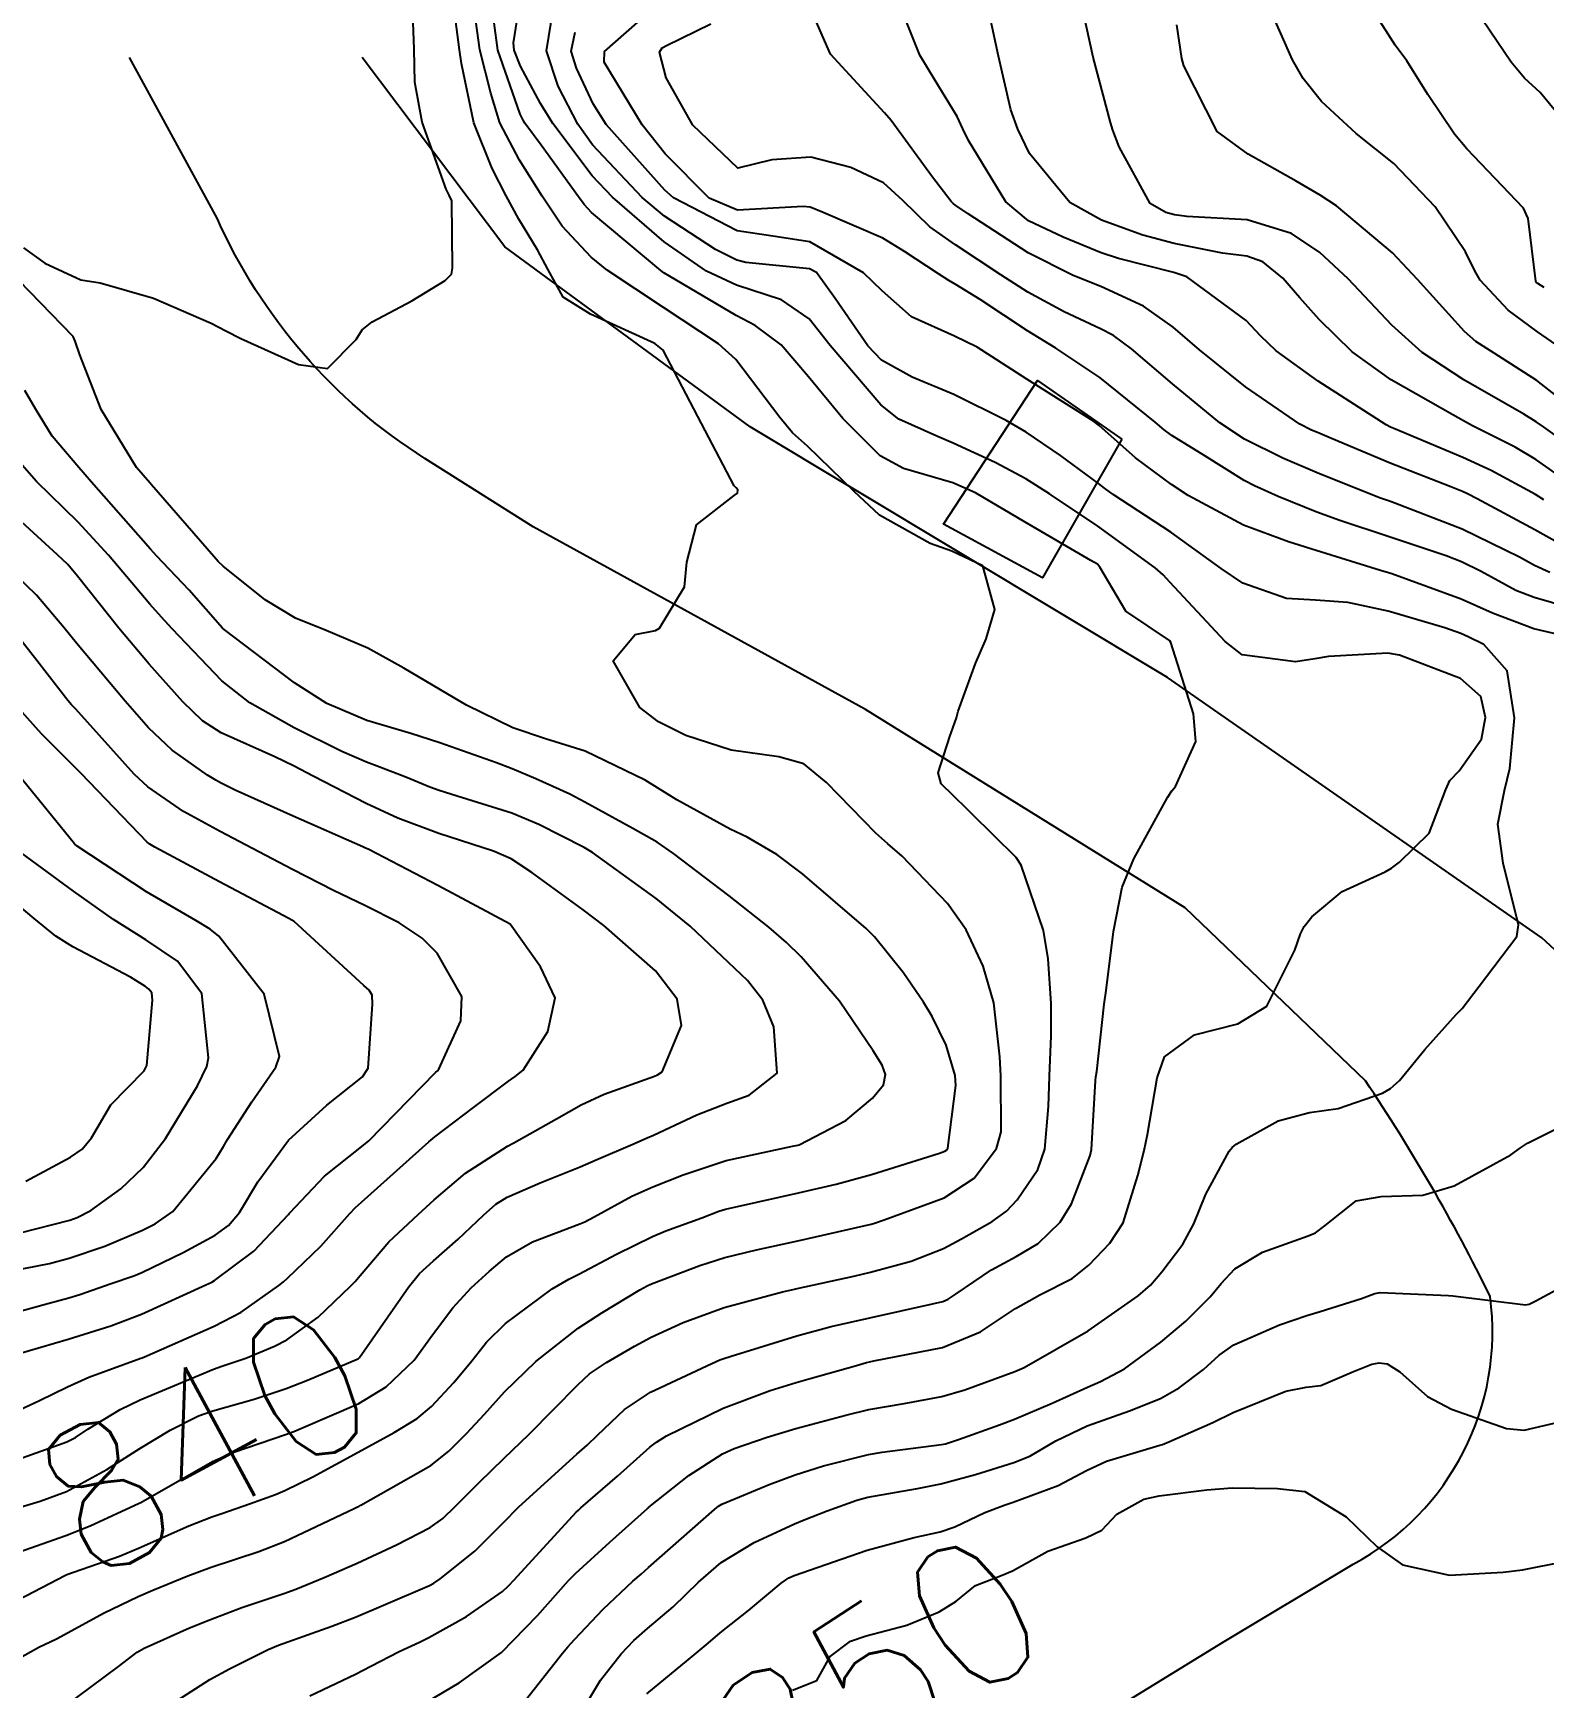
# Model space of a CAD drawing. Header units: metres. Extents: x 307586 to 320046, y 7427249 to 7434250.
# Drawn here: x 319962.36 to 320003.85, y 7429205.17 to 7429250.62 of the extents above; entities that cross this region are included whole.
import ezdxf
from ezdxf.enums import TextEntityAlignment as Align

# ---------------------------------------------------------------- set-up
doc = ezdxf.new("R2010")
doc.units = ezdxf.units.M
doc.header["$MEASUREMENT"] = 0
for name, color, linetype in [('Cotas', 45, 'Continuous'), ('Curvas de Nivel 1m', 11, 'Continuous'), ('Curvas de Nivel 5m', 15, 'Continuous'), ('Edificações', 30, 'Continuous'), ('Vias Primárias', 230, 'Continuous')]:
    doc.layers.add(name, color=color, linetype=linetype)
doc.styles.add('Style-STANDARD', font='STANDARD.shx')

msp = doc.modelspace()

# ---------------------------------------------------------------- linework, layer by layer
at = {"layer": 'Curvas de Nivel 1m', "flags": 128}
for points, elevation in [([(319961.215, 7429205.566), (319962.516, 7429206.297), (319963, 7429206.519), (319963.228, 7429206.638), (319964.292, 7429207.225), (319965.244, 7429207.685), (319965.649, 7429207.862), (319966.61, 7429208.25), (319967.255, 7429208.489), (319968.564, 7429208.922), (319969.263, 7429209.194), (319971.178, 7429210.097), (319971.272, 7429210.145), (319971.304, 7429210.158), (319971.363, 7429210.189), (319973.284, 7429211.28), (319973.776, 7429211.677), (319974.259, 7429212.16), (319974.76, 7429212.696), (319975.31, 7429213.305), (319976.162, 7429214.137), (319977.332, 7429215.052), (319977.978, 7429215.472), (319979.025, 7429216.103), (319979.226, 7429216.22), (319979.346, 7429216.275), (319980.668, 7429216.772), (319981.357, 7429216.994), (319982.223, 7429217.204), (319983.364, 7429217.456), (319983.845, 7429217.566), (319985.371, 7429217.91), (319985.464, 7429217.936), (319985.733, 7429218.025), (319987.379, 7429218.638), (319988.206, 7429219.17), (319988.818, 7429219.986), (319988.943, 7429220.442), (319988.935, 7429221.985), (319988.905, 7429222.508), (319988.744, 7429223.987), (319988.447, 7429224.996), (319987.978, 7429225.995), (319987.474, 7429226.717), (319986.229, 7429228.019), (319985.831, 7429228.36), (319985.499, 7429228.648), (319984.15, 7429230.044), (319983.521, 7429230.558), (319982.84, 7429230.744), (319981.526, 7429230.929), (319980.288, 7429231.336), (319979.537, 7429231.703), (319979.019, 7429232.105), (319978.288, 7429233.381), (319978.896, 7429234.107), (319979.454, 7429234.211), (319979.565, 7429234.275), (319980.251, 7429235.419), (319980.313, 7429236.093), (319980.574, 7429237.114), (319981.611, 7429237.92), (319981.701, 7429237.989), (319981.713, 7429238.078), (319981.664, 7429238.13), (319981.614, 7429238.192), (319980.617, 7429240.09), (319979.66, 7429241.912), (319979.429, 7429242.102), (319977.671, 7429242.908), (319976.917, 7429243.373), (319976.496, 7429244.138), (319976.214, 7429244.668), (319975.697, 7429245.514), (319975.354, 7429246.153), (319974.966, 7429246.906), (319974.461, 7429248.163), (319974.127, 7429249.788), (319974.073, 7429250.167), (319973.814, 7429252.138)], 842), ([(320005.62, 7429238.535), (320003.837, 7429239.808), (320003.635, 7429239.951), (320003.297, 7429240.156), (320001.652, 7429241.102), (320000.506, 7429241.852), (319999.67, 7429242.597), (319998.467, 7429243.872), (319997.69, 7429244.594), (319996.919, 7429245.116), (319995.699, 7429245.496), (319994.04, 7429245.586), (319993.7, 7429245.63), (319993.464, 7429245.697), (319993.034, 7429245.94), (319992.181, 7429247.499), (319992.007, 7429247.956), (319991.946, 7429248.168), (319991.743, 7429248.93), (319991.465, 7429249.963), (319991.386, 7429250.336), (319991.029, 7429251.968)], 853), ([(320003.855, 7429243.635), (320003.682, 7429243.744), (320003.644, 7429243.772), (320003.621, 7429243.811), (320003.417, 7429245.532), (320003.282, 7429245.816), (320001.727, 7429247.448), (320001.392, 7429247.843), (320000.657, 7429248.938), (320000.078, 7429249.857), (319999.759, 7429250.293), (319998.768, 7429251.87)], 856), ([(319963.206, 7429204.645), (319964.705, 7429205.762), (319965.222, 7429206.158), (319965.411, 7429206.267), (319966.66, 7429206.82), (319967.235, 7429207.055), (319968.093, 7429207.378), (319969.246, 7429207.767), (319969.578, 7429207.885), (319970.358, 7429208.203), (319971.257, 7429208.596), (319972.341, 7429209.101), (319973.267, 7429209.58), (319973.609, 7429209.827), (319973.956, 7429210.163), (319974.615, 7429210.821), (319975.286, 7429211.47), (319975.982, 7429212.14), (319977.317, 7429213.497), (319977.639, 7429213.797), (319978.103, 7429214.112), (319978.872, 7429214.56), (319979.33, 7429214.805), (319980.212, 7429215.213), (319981.338, 7429215.624), (319982.94, 7429216.056), (319983.27, 7429216.125), (319983.344, 7429216.144), (319984.898, 7429216.486), (319985.351, 7429216.59), (319986.472, 7429216.898), (319987.362, 7429217.239), (319987.855, 7429217.506), (319988.695, 7429217.987), (319989.092, 7429218.267), (319989.379, 7429218.575), (319989.948, 7429219.413), (319990.14, 7429219.973), (319990.239, 7429221.143), (319990.272, 7429221.972), (319990.32, 7429223.086), (319990.314, 7429223.971), (319990.233, 7429225.194), (319990.107, 7429225.974), (319989.49, 7429227.769), (319989.359, 7429227.981), (319987.511, 7429229.795), (319987.402, 7429229.891), (319987.293, 7429230.003), (319987.217, 7429230.305), (319987.533, 7429231.307), (319987.718, 7429231.821), (319987.766, 7429231.998), (319988.24, 7429233.309), (319988.536, 7429233.99), (319988.767, 7429234.792), (319988.436, 7429235.991), (319987.589, 7429236.394), (319986.995, 7429236.605), (319985.603, 7429237.381), (319984.911, 7429238.037), (319983.625, 7429239.278), (319983.213, 7429239.64), (319982.87, 7429240.061), (319981.657, 7429241.662), (319981.181, 7429242.085), (319979.673, 7429243.089), (319978.126, 7429244.116), (319977.686, 7429244.466), (319976.888, 7429245.325), (319976.342, 7429246.14), (319975.718, 7429247.129), (319975.181, 7429248.156), (319974.927, 7429248.972), (319974.626, 7429250.161), (319974.445, 7429251.491)], 843), ([(320003.848, 7429237.808), (320003.614, 7429237.95), (320002.4, 7429238.608), (320001.624, 7429238.971), (319999.728, 7429239.763), (319999.632, 7429239.799), (319999.513, 7429239.861), (319997.651, 7429241.061), (319996.491, 7429241.898), (319996.068, 7429242.305), (319995.671, 7429242.731), (319994.046, 7429243.926), (319993.684, 7429244.047), (319992.169, 7429244.434), (319991.689, 7429244.592), (319990.647, 7429245.017), (319989.698, 7429245.468), (319989.071, 7429245.986), (319988.049, 7429247.676), (319987.895, 7429247.998), (319987.736, 7429248.337), (319987.102, 7429249.365), (319986.712, 7429250.016), (319985.999, 7429251.807)], 851), ([(320004.724, 7429247.8), (320003.745, 7429248.995), (320003.313, 7429249.381), (320002.946, 7429249.822), (320001.779, 7429251.565)], 857), ([(319962.102, 7429244.729), (319962.681, 7429244.305), (319963.676, 7429243.851), (319964.199, 7429243.761), (319965.669, 7429243.341), (319967.249, 7429242.656), (319967.656, 7429242.45), (319968.062, 7429242.236), (319969.646, 7429241.522), (319970.446, 7429241.411), (319971.237, 7429242.204), (319971.398, 7429242.471), (319971.668, 7429242.69), (319972.759, 7429243.269), (319973.679, 7429243.824), (319973.846, 7429244.003), (319973.88, 7429244.168), (319973.855, 7429246.015), (319973.788, 7429246.169), (319973.705, 7429246.338), (319973.049, 7429248.18), (319972.84, 7429249.28), (319972.829, 7429250.184), (319972.792, 7429251.16)], 841), ([(319973.209, 7429204.809), (319974.065, 7429205.311), (319975.223, 7429206.15), (319976.214, 7429207.16), (319977.064, 7429208.123), (319977.255, 7429208.318), (319978.195, 7429209.179), (319979.234, 7429210.1), (319979.256, 7429210.117), (319979.273, 7429210.135), (319980.363, 7429211.007), (319981.296, 7429211.606), (319981.616, 7429211.749), (319982.517, 7429212.058), (319983.305, 7429212.297), (319984.678, 7429212.667), (319985.311, 7429212.816), (319986.283, 7429212.986), (319987.315, 7429213.175), (319987.949, 7429213.362), (319989.322, 7429213.866), (319989.578, 7429213.976), (319991.333, 7429214.98), (319992.708, 7429215.94), (319993.044, 7429216.238), (319993.353, 7429216.602), (319993.928, 7429217.361), (319994.238, 7429217.921), (319994.564, 7429218.735), (319995.205, 7429219.912), (319995.287, 7429220.019), (319995.396, 7429220.106), (319996.552, 7429220.747), (319997.409, 7429220.974), (319998.199, 7429221.085), (319999.418, 7429221.512), (319999.637, 7429221.64), (319999.878, 7429221.855), (320000.576, 7429222.704), (320001.441, 7429223.665), (320001.598, 7429223.838), (320002.069, 7429224.451), (320003.106, 7429225.815), (320003.149, 7429226.133), (320002.725, 7429227.822), (320002.579, 7429228.899), (320002.76, 7429229.821), (320002.915, 7429230.427), (320003.04, 7429231.818), (320002.841, 7429233.106), (320002.196, 7429233.831), (320001.771, 7429234.043), (320001.566, 7429234.134), (320001.125, 7429234.287), (319999.572, 7429234.743), (319998.46, 7429234.986), (319997.575, 7429235.044), (319996.779, 7429235.096), (319995.579, 7429235.512), (319994.985, 7429235.916), (319993.598, 7429236.919), (319992.022, 7429237.954), (319991.784, 7429238.126), (319991.616, 7429238.257), (319990.572, 7429239.022), (319989.63, 7429239.664), (319989.081, 7429239.986), (319987.643, 7429240.696), (319986.496, 7429241.172), (319985.657, 7429241.642), (319985.279, 7429242.034), (319984.386, 7429243.333), (319983.871, 7429244.048), (319983.684, 7429244.146), (319981.935, 7429244.326), (319981.686, 7429244.386), (319981.097, 7429244.678), (319979.698, 7429245.591), (319979.086, 7429246.106), (319977.724, 7429247.558), (319977.32, 7429248.126), (319976.775, 7429249.166), (319976.455, 7429250.139), (319976.645, 7429251.262)], 846), ([(320004.529, 7429234.844), (320003.576, 7429235.122), (320003.077, 7429235.317), (320002.121, 7429235.832), (320001.587, 7429236.102), (320001.164, 7429236.269), (319999.597, 7429236.789), (319998.241, 7429237.236), (319997.607, 7429237.463), (319996.545, 7429237.896), (319995.895, 7429238.185), (319995.617, 7429238.335), (319994.533, 7429239.012), (319993.629, 7429239.571), (319993.421, 7429239.723), (319993.168, 7429239.937), (319991.651, 7429241.166), (319990.446, 7429241.972), (319989.668, 7429242.448), (319988.365, 7429243.304), (319987.68, 7429243.725), (319987.506, 7429243.827), (319987.221, 7429244.007), (319986.289, 7429244.621), (319985.692, 7429244.987), (319984.052, 7429245.694), (319983.701, 7429245.845), (319983.506, 7429245.858), (319981.7, 7429245.76), (319980.929, 7429246.088), (319979.721, 7429247.306), (319979.087, 7429248.106), (319978.041, 7429249.827), (319978.055, 7429250.117), (319978.956, 7429250.917)], 848), ([(320005.217, 7429237.794), (320003.624, 7429238.909), (320003.056, 7429239.247), (320001.887, 7429239.836), (320001.635, 7429239.977), (320001.342, 7429240.138), (319999.652, 7429241.103), (319998.582, 7429241.871), (319997.672, 7429242.754), (319997.145, 7429243.355), (319996.674, 7429243.895), (319996.124, 7429244.34), (319995.689, 7429244.493), (319995.023, 7429244.583), (319993.692, 7429244.84), (319992.829, 7429245.077), (319991.698, 7429245.483), (319990.826, 7429245.969), (319989.723, 7429247.314), (319989.4, 7429247.983), (319989.211, 7429248.513), (319988.874, 7429249.989), (319988.625, 7429251.137)], 852), ([(319965.447, 7429204.266), (319967.215, 7429205.401), (319967.752, 7429205.701), (319968.818, 7429206.224), (319969.102, 7429206.344), (319969.225, 7429206.389), (319970.565, 7429206.868), (319971.237, 7429207.129), (319971.981, 7429207.443), (319973.25, 7429207.99), (319973.369, 7429208.051), (319973.536, 7429208.167), (319974.489, 7429208.929), (319975.269, 7429209.711), (319975.696, 7429210.144), (319977.295, 7429211.591), (319977.577, 7429211.839), (319977.86, 7429212.114), (319978.597, 7429212.82), (319979.315, 7429213.294), (319980.996, 7429214.083), (319981.222, 7429214.183), (319981.324, 7429214.218), (319981.533, 7429214.285), (319983.331, 7429214.84), (319984.276, 7429215.098), (319985.336, 7429215.342), (319987.054, 7429215.718), (319987.341, 7429215.784), (319987.492, 7429215.848), (319987.706, 7429215.996), (319988.68, 7429216.66), (319989.359, 7429217.026), (319989.96, 7429217.378), (319990.565, 7429217.968), (319990.871, 7429218.472), (319991.391, 7429219.793), (319991.427, 7429219.959), (319991.53, 7429221.85), (319991.542, 7429221.958), (319991.57, 7429222.103), (319991.77, 7429223.955), (319991.823, 7429224.331), (319992.031, 7429225.951), (319992.267, 7429227.162), (319992.589, 7429227.944), (319993.51, 7429229.631), (319993.63, 7429229.811), (319993.726, 7429229.928), (319994.285, 7429231.169), (319994.222, 7429231.923), (319993.606, 7429233.886), (319993.578, 7429233.93), (319993.563, 7429233.942), (319992.371, 7429234.748), (319991.651, 7429235.959), (319991.584, 7429236.034), (319991.408, 7429236.139), (319989.601, 7429237.192), (319988.24, 7429237.994), (319987.616, 7429238.267), (319986.265, 7429238.666), (319985.623, 7429239.014), (319984.594, 7429240.04), (319983.65, 7429241.185), (319982.898, 7429242.061), (319982.191, 7429242.595), (319981.671, 7429242.868), (319979.834, 7429243.946), (319979.682, 7429244.043), (319979.601, 7429244.101), (319977.699, 7429245.694), (319977.493, 7429245.915), (319977.339, 7429246.125), (319976.316, 7429247.549), (319975.863, 7429248.148), (319975.814, 7429248.229), (319975.735, 7429248.395), (319975.119, 7429250.156), (319975.018, 7429250.903)], 844), ([(320005.576, 7429233.79), (320003.567, 7429234.262), (320002.434, 7429234.69), (320001.575, 7429235.075), (319999.67, 7429235.771), (319999.582, 7429235.796), (319999.359, 7429235.862), (319997.591, 7429236.411), (319996.83, 7429236.655), (319995.601, 7429237.113), (319994.075, 7429237.925), (319993.616, 7429238.223), (319992.632, 7429238.954), (319991.632, 7429239.847), (319991.483, 7429239.962), (319989.65, 7429241.122), (319988.28, 7429241.994), (319987.666, 7429242.302), (319986.483, 7429242.83), (319985.678, 7429243.54), (319985.161, 7429244.035), (319983.691, 7429244.886), (319982.672, 7429245.044), (319981.694, 7429245.193), (319979.949, 7429246.098), (319979.706, 7429246.307), (319978.096, 7429248.116), (319977.738, 7429248.678), (319977.284, 7429249.663), (319977.138, 7429250.129), (319977.242, 7429250.647)], 847), ([(320004.006, 7429235.806), (320003.586, 7429236.004), (320003.18, 7429236.225), (320001.6, 7429236.998), (319999.756, 7429237.713), (319999.611, 7429237.764), (319999.333, 7429237.863), (319997.62, 7429238.546), (319996.681, 7429238.952), (319995.629, 7429239.47), (319994.946, 7429239.917), (319993.649, 7429240.988), (319992.522, 7429241.947), (319992.029, 7429242.317), (319991.668, 7429242.504), (319990.674, 7429242.969), (319989.678, 7429243.51), (319988.937, 7429243.987), (319987.691, 7429244.811), (319986.989, 7429245.304), (319986.246, 7429246.022), (319985.71, 7429246.513), (319984.819, 7429246.936), (319983.72, 7429247.22), (319982.645, 7429247.14), (319981.715, 7429246.918), (319980.476, 7429248.093), (319979.746, 7429249.398), (319979.566, 7429250.102), (319979.637, 7429250.219), (319979.756, 7429250.281), (319980.973, 7429250.88)], 849), ([(320005.296, 7429239.793), (320003.652, 7429241.084), (320002.483, 7429241.828), (320001.981, 7429242.151), (320001.669, 7429242.426), (320000.377, 7429243.853), (319999.69, 7429244.589), (319998.15, 7429245.876), (319997.707, 7429246.168), (319997.045, 7429246.558), (319995.724, 7429247.302), (319994.878, 7429247.919), (319993.957, 7429249.721), (319993.908, 7429249.928), (319993.767, 7429250.854)], 854), ([(319961.956, 7429207.589), (319963.253, 7429208.274), (319963.289, 7429208.29), (319964.738, 7429208.796), (319965.26, 7429209.009), (319966.642, 7429209.625), (319967.269, 7429209.875), (319967.54, 7429209.968), (319968.306, 7429210.23), (319969.014, 7429210.484), (319969.277, 7429210.594), (319970.04, 7429210.972), (319971.287, 7429211.648), (319972.278, 7429212.185), (319972.906, 7429212.569), (319973.304, 7429212.906), (319973.913, 7429213.564), (319974.41, 7429214.159), (319974.814, 7429214.669), (319975.333, 7429215.178), (319976.619, 7429216.131), (319977.073, 7429216.398), (319977.349, 7429216.541), (319978.381, 7429217.086), (319979.365, 7429217.575), (319979.737, 7429217.727), (319980.728, 7429218.086), (319981.193, 7429218.263), (319981.375, 7429218.322), (319981.7, 7429218.399), (319983.38, 7429218.768), (319984.411, 7429219.011), (319985.385, 7429219.276), (319987.252, 7429219.862), (319987.392, 7429219.911), (319987.446, 7429219.946), (319987.477, 7429219.999), (319987.7, 7429221.715), (319987.683, 7429221.997), (319987.431, 7429222.829), (319987.051, 7429223.618), (319986.812, 7429224.009), (319986.253, 7429224.82), (319985.461, 7429225.8), (319985.238, 7429226.032), (319983.485, 7429227.535), (319982.784, 7429228.061), (319981.967, 7429228.542), (319981.5, 7429228.761), (319980.039, 7429229.563), (319979.511, 7429229.894), (319979.167, 7429230.103), (319977.525, 7429230.901), (319976.43, 7429231.236), (319975.534, 7429231.543), (319974.259, 7429232.163), (319973.547, 7429232.584), (319972.544, 7429233.181), (319971.556, 7429233.726), (319970.406, 7429234.212), (319969.566, 7429234.55), (319968.738, 7429235.062), (319967.58, 7429235.979), (319967.446, 7429236.106), (319967.326, 7429236.244), (319965.612, 7429238.215), (319965.566, 7429238.27), (319965.202, 7429238.689), (319964.233, 7429240.284), (319963.648, 7429241.787), (319963.518, 7429242.159), (319963.458, 7429242.293), (319961.68, 7429244.132)], 841), ([(319961.269, 7429209.92), (319962.558, 7429210.301), (319963.276, 7429210.569), (319964.388, 7429211.173), (319965.288, 7429211.749), (319966.129, 7429212.257), (319966.903, 7429212.642), (319967.301, 7429212.788), (319968.432, 7429213.103), (319969.311, 7429213.394), (319969.9, 7429213.628), (319971.261, 7429214.201), (319971.299, 7429214.224), (319971.323, 7429214.248), (319972.667, 7429216.18), (319972.972, 7429216.552), (319973.354, 7429216.903), (319974.03, 7429217.496), (319974.728, 7429218.156), (319975.07, 7429218.459), (319975.378, 7429218.649), (319976.287, 7429219.041), (319977.387, 7429219.488), (319977.825, 7429219.679), (319978.828, 7429220.106), (319979.221, 7429220.277), (319979.397, 7429220.355), (319980.584, 7429220.91), (319981.41, 7429221.235), (319982.028, 7429221.456), (319982.791, 7429222.059), (319982.702, 7429223.327), (319982.396, 7429224.066), (319981.976, 7429224.6), (319981.453, 7429225.1), (319980.406, 7429226.091), (319979.474, 7429226.852), (319977.718, 7429228.118), (319977.494, 7429228.255), (319976.25, 7429228.889), (319975.503, 7429229.199), (319974.004, 7429229.669), (319973.509, 7429229.82), (319973.251, 7429229.915), (319972.597, 7429230.184), (319971.812, 7429230.49), (319971.517, 7429230.599), (319970.836, 7429230.891), (319969.526, 7429231.542), (319968.311, 7429232.232), (319967.542, 7429232.833), (319966.177, 7429234.261), (319965.883, 7429234.583), (319965.57, 7429234.938), (319964.429, 7429236.282), (319963.596, 7429237.188), (319962.459, 7429238.307), (319962.058, 7429238.755)], 839), ([(319961.282, 7429211.219), (319962.706, 7429211.718), (319963.289, 7429211.934), (319963.526, 7429212.053), (319963.869, 7429212.284), (319964.754, 7429212.823), (319965.305, 7429213.082), (319966.135, 7429213.433), (319967.318, 7429213.927), (319967.548, 7429214.009), (319968.207, 7429214.231), (319968.994, 7429214.555), (319969.328, 7429214.738), (319970.189, 7429215.357), (319971.08, 7429216.203), (319971.209, 7429216.338), (319971.347, 7429216.501), (319972.128, 7429217.422), (319972.933, 7429218.177), (319973.377, 7429218.576), (319974.239, 7429219.307), (319975.392, 7429220.054), (319975.558, 7429220.148), (319976.732, 7429220.802), (319977.409, 7429221.192), (319978.042, 7429221.485), (319979.421, 7429221.975), (319979.509, 7429222.012), (319979.634, 7429222.098), (319980.163, 7429223.366), (319980.045, 7429224.094), (319979.451, 7429224.866), (319978.031, 7429226.114), (319977.469, 7429226.541), (319976.055, 7429227.571), (319975.49, 7429227.947), (319975, 7429228.155), (319973.498, 7429228.642), (319972.379, 7429229.064), (319971.506, 7429229.462), (319970.051, 7429230.215), (319969.516, 7429230.496), (319968.996, 7429230.747), (319967.525, 7429231.409), (319967.016, 7429231.736), (319966.476, 7429232.256), (319965.548, 7429233.29), (319964.716, 7429234.278), (319963.577, 7429235.712), (319963.311, 7429236.025), (319963.035, 7429236.298), (319961.602, 7429237.606)], 838), ([(319961.295, 7429212.489), (319962.536, 7429213.07), (319963.31, 7429213.44), (319963.895, 7429213.704), (319965.322, 7429214.227), (319965.355, 7429214.237), (319965.421, 7429214.269), (319967.332, 7429215.11), (319968.077, 7429215.491), (319969.107, 7429216.222), (319969.235, 7429216.33), (319969.346, 7429216.429), (319970.264, 7429217.306), (319971.059, 7429218.203), (319971.212, 7429218.364), (319971.376, 7429218.511), (319973.232, 7429220.172), (319973.394, 7429220.307), (319974.45, 7429221.112), (319975.418, 7429221.84), (319975.603, 7429221.964), (319975.819, 7429222.144), (319976.5, 7429223.2), (319976.694, 7429224.131), (319976.296, 7429224.982), (319975.463, 7429226.15), (319973.479, 7429227.213), (319971.583, 7429228.199), (319971.52, 7429228.226), (319971.493, 7429228.239), (319971.42, 7429228.274), (319969.502, 7429229.114), (319967.912, 7429229.833), (319967.511, 7429230.028), (319967.375, 7429230.105), (319967.146, 7429230.246), (319966.184, 7429230.925), (319965.526, 7429231.545), (319964.886, 7429232.276), (319963.557, 7429233.868), (319963.21, 7429234.295), (319962.455, 7429235.19), (319961.58, 7429236.038)], 837), ([(319961.826, 7429214.312), (319963.328, 7429214.754), (319964.493, 7429215.116), (319965.335, 7429215.439), (319967.101, 7429216.244), (319967.265, 7429216.32), (319967.345, 7429216.367), (319968.419, 7429217.168), (319969.372, 7429218.18), (319969.389, 7429218.203), (319969.407, 7429218.22), (319970.364, 7429219.229), (319971.391, 7429220.039), (319971.579, 7429220.197), (319973.412, 7429222.075), (319973.462, 7429222.12), (319973.506, 7429222.169), (319974.108, 7429223.491), (319974.134, 7429224.163), (319973.455, 7429225.351), (319973.047, 7429225.765), (319972.413, 7429226.186), (319971.47, 7429226.659), (319970.614, 7429227.07), (319969.484, 7429227.653), (319968.385, 7429228.231), (319967.497, 7429228.693), (319966.493, 7429229.245), (319965.509, 7429229.918), (319965.136, 7429230.274), (319963.531, 7429232.053), (319963.418, 7429232.178), (319963.315, 7429232.293), (319962.461, 7429233.395), (319961.741, 7429234.317)], 836), ([(319961.346, 7429216.547), (319962.815, 7429216.834), (319963.353, 7429216.972), (319964.33, 7429217.309), (319965.365, 7429217.746), (319965.713, 7429217.92), (319966.199, 7429218.258), (319967.388, 7429219.717), (319967.588, 7429220.041), (319967.703, 7429220.237), (319968.365, 7429221.269), (319969.027, 7429222.224), (319969.129, 7429222.512), (319968.711, 7429224.227), (319967.459, 7429225.824), (319967.227, 7429226.01), (319966.83, 7429226.249), (319965.474, 7429227.04), (319963.576, 7429228.289), (319963.494, 7429228.359), (319962.626, 7429229.425), (319961.91, 7429230.314)], 834), ([(319962.005, 7429217.669), (319963.369, 7429218.02), (319963.568, 7429218.09), (319963.951, 7429218.284), (319964.77, 7429218.885), (319965.385, 7429219.468), (319966.001, 7429220.261), (319966.872, 7429221.713), (319967.128, 7429222.244), (319967.181, 7429222.479), (319966.994, 7429224.247), (319966.326, 7429225.131), (319965.457, 7429225.717), (319964.573, 7429226.279), (319963.474, 7429227.053), (319961.746, 7429228.316)], 833), ([(319962.159, 7429219.087), (319963.387, 7429219.746), (319963.707, 7429219.969), (319963.966, 7429220.284), (319964.494, 7429221.187), (319965.411, 7429222.119), (319965.482, 7429222.269), (319965.641, 7429224.066), (319965.621, 7429224.267), (319965.544, 7429224.369), (319965.445, 7429224.441), (319965.032, 7429224.69), (319963.455, 7429225.53), (319962.985, 7429225.824), (319962.392, 7429226.306), (319961.474, 7429227.075)], 832), ([(319975.78, 7429204.713), (319976.894, 7429206.125), (319977.046, 7429206.302), (319977.229, 7429206.503), (319978.018, 7429207.336), (319978.833, 7429208.104), (319979.055, 7429208.302), (319979.257, 7429208.479), (319981.072, 7429210.073), (319981.184, 7429210.162), (319981.275, 7429210.217), (319982.577, 7429210.764), (319983.288, 7429211.03), (319984.061, 7429211.272), (319985.296, 7429211.587), (319985.672, 7429211.649), (319987.301, 7429211.855), (319987.419, 7429211.881), (319987.768, 7429211.995), (319988.894, 7429212.397), (319989.309, 7429212.552), (319990.342, 7429212.994), (319991.318, 7429213.434), (319991.674, 7429213.592), (319992.329, 7429213.94), (319993.33, 7429214.667), (319994.011, 7429215.249), (319994.681, 7429215.917), (319994.982, 7429216.28), (319995.355, 7429216.685), (319996.123, 7429217.137), (319997.369, 7429217.587), (319997.574, 7429217.674), (319997.836, 7429217.875), (319998.692, 7429218.555), (319999.381, 7429218.67), (320000.519, 7429218.711), (320001.384, 7429218.964), (320002.941, 7429219.817), (320003.205, 7429220.004), (320003.398, 7429220.134), (320004.511, 7429220.694)], 847), ([(319977.203, 7429204.151), (319977.945, 7429205.383), (319978.508, 7429206.107), (319978.856, 7429206.476), (319979.233, 7429206.803), (319979.936, 7429207.396), (319980.632, 7429208.079), (319981.258, 7429208.621), (319982.16, 7429209.165), (319983.269, 7429209.681), (319983.531, 7429209.787), (319984.167, 7429210.041), (319984.977, 7429210.333), (319985.279, 7429210.409), (319986.645, 7429210.647), (319987.285, 7429210.774), (319988.241, 7429211.038), (319989.294, 7429211.36), (319989.729, 7429211.541), (319990.447, 7429211.963), (319991.307, 7429212.37), (319992.469, 7429212.781), (319993.315, 7429213.126), (319993.83, 7429213.412), (319994.502, 7429213.918), (319994.931, 7429214.309), (319995.33, 7429214.592), (319996.585, 7429215.141), (319997.338, 7429215.402), (319997.7, 7429215.516), (319998.835, 7429215.865), (319999.204, 7429216.003), (319999.346, 7429216.035), (320001.223, 7429215.954), (320001.345, 7429215.943), (320002.304, 7429215.82), (320003.342, 7429215.694), (320003.439, 7429215.711), (320003.629, 7429215.807), (320004.738, 7429216.41)], 848), ([(319979.212, 7429205.008), (319980.515, 7429206.081), (319980.897, 7429206.405), (319981.232, 7429206.69), (319982.002, 7429207.302), (319982.898, 7429208.054), (319983.113, 7429208.193), (319983.255, 7429208.258), (319984.573, 7429208.723), (319985.262, 7429208.956), (319986.558, 7429209.303), (319987.268, 7429209.461), (319987.672, 7429209.593), (319988.494, 7429209.988), (319989.054, 7429210.204), (319989.277, 7429210.275), (319990.511, 7429210.735), (319991.291, 7429211.147), (319991.84, 7429211.399), (319993.302, 7429211.838), (319993.371, 7429211.86), (319993.549, 7429211.928), (319994.757, 7429212.467), (319995.311, 7429212.742), (319996.757, 7429213.328), (319997.318, 7429213.429), (319997.719, 7429213.476), (319998.62, 7429213.867), (319999.124, 7429214.063), (319999.325, 7429214.103), (319999.543, 7429214.075), (319999.886, 7429213.852), (320000.654, 7429213.178), (320001.313, 7429212.829), (320002.82, 7429212.302), (320003.307, 7429212.253), (320004.56, 7429212.547)], 849)]:
    msp.add_lwpolyline(points, dxfattribs=dict(at, elevation=elevation))
at = {"layer": 'Curvas de Nivel 5m', "flags": 128}
for points, elevation in [([(319969.958, 7429204.957), (319971.217, 7429205.549), (319971.634, 7429205.771), (319972.412, 7429206.178), (319972.968, 7429206.431), (319973.229, 7429206.554), (319974.265, 7429207.132), (319975.248, 7429207.819), (319975.418, 7429207.98), (319975.574, 7429208.145), (319977.272, 7429209.999), (319977.334, 7429210.058), (319977.402, 7429210.119), (319978.409, 7429210.986), (319979.298, 7429211.783), (319979.475, 7429211.923), (319979.751, 7429212.093), (319981.311, 7429212.855), (319982.601, 7429213.342), (319983.318, 7429213.564), (319983.695, 7429213.671), (319984.974, 7429214.033), (319985.245, 7429214.109), (319985.324, 7429214.128), (319985.449, 7429214.153), (319987.328, 7429214.524), (319988.373, 7429214.949), (319989.339, 7429215.592), (319990.009, 7429215.973), (319990.892, 7429216.422), (319991.355, 7429216.785), (319991.929, 7429217.387), (319992.295, 7429217.946), (319992.696, 7429219.25), (319992.872, 7429219.938), (319992.959, 7429220.377), (319993.227, 7429221.933), (319993.429, 7429222.505), (319994.25, 7429223.107), (319995.438, 7429223.415), (319996.234, 7429223.898), (319997.008, 7429225.436), (319997.161, 7429225.885), (319997.265, 7429226.084), (319997.47, 7429226.354), (319998.305, 7429227.048), (319999.489, 7429227.583), (319999.657, 7429227.692), (319999.88, 7429227.856), (320000.699, 7429228.65), (320001.152, 7429229.844), (320001.265, 7429230.094), (320001.521, 7429230.357), (320002.132, 7429231.233), (320002.243, 7429231.829), (320002.117, 7429232.4), (320001.554, 7429232.9), (319999.877, 7429233.539), (319999.56, 7429233.594), (319997.934, 7429233.502), (319997.558, 7429233.435), (319997.023, 7429233.354), (319995.559, 7429233.548), (319995.094, 7429233.915), (319993.579, 7429235.544), (319993.389, 7429235.741), (319993.168, 7429235.936), (319991.6, 7429237.08), (319990.27, 7429237.973), (319989.617, 7429238.385), (319988.781, 7429238.829), (319987.627, 7429239.36), (319987.173, 7429239.551), (319986.137, 7429240.022), (319985.639, 7429240.413), (319984.251, 7429242.044), (319983.67, 7429242.771), (319982.912, 7429243.299), (319981.679, 7429243.704), (319980.851, 7429244.088), (319979.691, 7429244.893), (319978.267, 7429246.114), (319977.712, 7429246.706), (319976.63, 7429248.137), (319976.29, 7429248.693), (319975.749, 7429249.711), (319975.57, 7429250.152), (319975.551, 7429250.357), (319975.778, 7429251.805)], 845), ([(320004.561, 7429241.801), (320003.669, 7429242.42), (320002.862, 7429243.01), (320002.094, 7429243.834), (320001.946, 7429244.097), (320001.691, 7429244.618), (320000.861, 7429245.848), (319999.721, 7429247.043), (319998.693, 7429247.87), (319997.742, 7429248.743), (319997.236, 7429249.376), (319996.944, 7429249.892), (319996.262, 7429251.416)], 855), ([(320005.401, 7429235.977), (320003.6, 7429236.976), (320002.011, 7429237.834), (320001.748, 7429237.972), (320001.615, 7429238.035), (320001.295, 7429238.164), (319999.622, 7429238.811), (319998.017, 7429239.488), (319997.631, 7429239.649), (319997.469, 7429239.72), (319997.14, 7429239.887), (319995.648, 7429240.908), (319994.392, 7429241.923), (319993.669, 7429242.55), (319992.853, 7429243.121), (319991.68, 7429243.662), (319990.917, 7429243.968), (319989.689, 7429244.585), (319988.033, 7429245.663), (319987.702, 7429245.89), (319987.639, 7429245.938), (319987.572, 7429246.002), (319987.054, 7429246.669), (319986.07, 7429248.025), (319985.927, 7429248.219), (319985.737, 7429248.431), (319984.261, 7429250.045), (319983.769, 7429251.15)], 850), ([(319961.803, 7429208.849), (319963.264, 7429209.363), (319963.926, 7429209.623), (319965.273, 7429210.245), (319965.316, 7429210.269), (319967.284, 7429211.395), (319967.869, 7429211.652), (319969.292, 7429212.132), (319969.518, 7429212.218), (319970.758, 7429212.749), (319971.305, 7429212.986), (319972.06, 7429213.441), (319972.823, 7429214.178), (319973.33, 7429214.867), (319973.886, 7429215.616), (319974.388, 7429216.16), (319974.89, 7429216.615), (319975.356, 7429217.01), (319976.074, 7429217.428), (319977.37, 7429217.915), (319977.512, 7429217.977), (319977.769, 7429218.116), (319978.804, 7429218.681), (319979.381, 7429218.935), (319980.214, 7429219.263), (319981.389, 7429219.657), (319983.217, 7429220.053), (319983.364, 7429220.079), (319983.394, 7429220.091), (319984.682, 7429220.759), (319985.413, 7429221.371), (319985.709, 7429221.735), (319985.766, 7429222.025), (319985.676, 7429222.276), (319985.429, 7429222.671), (319984.502, 7429224.039), (319983.455, 7429225.254), (319983.049, 7429225.646), (319982.564, 7429226.063), (319981.476, 7429226.925), (319979.946, 7429228.095), (319979.496, 7429228.399), (319978.833, 7429228.774), (319977.507, 7429229.505), (319977.101, 7429229.718), (319976.164, 7429230.14), (319975.517, 7429230.42), (319975.09, 7429230.583), (319973.527, 7429231.13), (319972.73, 7429231.382), (319971.528, 7429231.743), (319970.431, 7429232.211), (319969.541, 7429232.778), (319967.605, 7429234.24), (319967.563, 7429234.28), (319966.646, 7429235.327), (319965.752, 7429236.267), (319965.586, 7429236.449), (319963.969, 7429238.286), (319963.617, 7429238.691), (319962.882, 7429239.557), (319962.424, 7429240.308), (319962.135, 7429240.809)], 840), ([(319961.333, 7429215.341), (319962.768, 7429215.729), (319963.339, 7429215.885), (319963.646, 7429215.981), (319964.502, 7429216.278), (319965.125, 7429216.493), (319965.348, 7429216.587), (319966.478, 7429217.131), (319967.363, 7429217.606), (319967.73, 7429217.874), (319968.025, 7429218.233), (319968.534, 7429219.076), (319969.376, 7429220.22), (319970.431, 7429221.181), (319971.41, 7429221.953), (319971.564, 7429222.198), (319971.682, 7429223.953), (319971.676, 7429224.197), (319971.586, 7429224.339), (319971.446, 7429224.461), (319969.526, 7429226.219), (319969.464, 7429226.262), (319969.38, 7429226.305), (319967.479, 7429227.314), (319965.703, 7429228.267), (319965.568, 7429228.344), (319965.494, 7429228.4), (319963.679, 7429230.288), (319963.515, 7429230.454), (319962.592, 7429231.373), (319961.746, 7429232.317)], 835), ([(319983.214, 7429205.113), (319983.885, 7429205.374), (319984.246, 7429206.04), (319984.804, 7429206.459), (319985.232, 7429206.605), (319986.353, 7429206.897), (319987.242, 7429207.266), (319987.697, 7429207.545), (319988.24, 7429207.99), (319988.972, 7429208.267), (319989.257, 7429208.39), (319990.229, 7429208.932), (319991.266, 7429209.293), (319991.709, 7429209.505), (319992.116, 7429209.942), (319992.857, 7429210.357), (319993.281, 7429210.449), (319994.591, 7429210.61), (319995.284, 7429210.668), (319996.528, 7429210.648), (319997.283, 7429210.568), (319998.421, 7429209.869), (319999.265, 7429209.044), (319999.966, 7429208.555), (320001.257, 7429208.267), (320002.725, 7429208.349), (320003.259, 7429208.421), (320004.414, 7429208.646)], 850)]:
    msp.add_lwpolyline(points, dxfattribs=dict(at, elevation=elevation))
at = {"layer": 'Edificações'}
msp.add_lwpolyline([(319992.255, 7429239.467), (319990.08, 7429235.664), (319987.358, 7429237.139), (319989.941, 7429241.079), (319992.255, 7429239.467)], dxfattribs=at)
at = {"layer": 'Vias Primárias', "elevation": 843.335}
msp.add_lwpolyline([(319957.303, 7429161.206), (319961.402, 7429171.606), (319968.001, 7429181.676), (319975.838, 7429192.827), (319983.175, 7429199.144), (319995.024, 7429206.425), (319998.607, 7429208.57, 0.312931), (320002.37, 7429215.927, 0.033941), (319998.947, 7429221.844), (319993.993, 7429226.594), (319985.218, 7429232.048), (319976.093, 7429237.061), (319973.12, 7429238.941, -0.14767), (319967.423, 7429245.522), (319965.009, 7429249.95)], format="xyb", dxfattribs=at)
msp.add_lwpolyline([(319957.303, 7429161.206), (319961.402, 7429171.606), (319968.001, 7429181.676), (319975.838, 7429192.827), (319983.175, 7429199.144), (319995.024, 7429206.425), (319998.607, 7429208.57, 0.312931), (320002.37, 7429215.927, 0.033941), (319998.947, 7429221.844), (319993.993, 7429226.594), (319985.218, 7429232.048), (319976.093, 7429237.061), (319973.12, 7429238.941, -0.14767), (319967.423, 7429245.522), (319965.009, 7429249.95)], format="xyb", dxfattribs=at)
at = {"layer": 'Vias Primárias', "elevation": 869.24}
msp.add_lwpolyline([(320022.912, 7429179.807), (320021.256, 7429187.855), (320019.765, 7429197.724), (320016.269, 7429209.594), (320010.463, 7429219.62), (320003.789, 7429225.774), (319993.508, 7429232.923), (319982.051, 7429239.808), (319975.315, 7429244.75), (319971.398, 7429249.95)], dxfattribs=at)
msp.add_lwpolyline([(320022.912, 7429179.807), (320021.256, 7429187.855), (320019.765, 7429197.724), (320016.269, 7429209.594), (320010.463, 7429219.62), (320003.789, 7429225.774), (319993.508, 7429232.923), (319982.051, 7429239.808), (319975.315, 7429244.75), (319971.398, 7429249.95)], dxfattribs=at)

# ---------------------------------------------------------------- texts
at = {"layer": 'Cotas', "style": 'Style-STANDARD'}
for s, rotation, p in [('840', 28.3963, (319967.076, 7429211.988, 840)), ('850', 33.3331, (319985.553, 7429205.468, 850))]:
    msp.add_text(s, height=4, rotation=rotation, dxfattribs=at).set_placement(p, align=Align.MIDDLE_CENTER)

doc.saveas('drawing.dxf')
